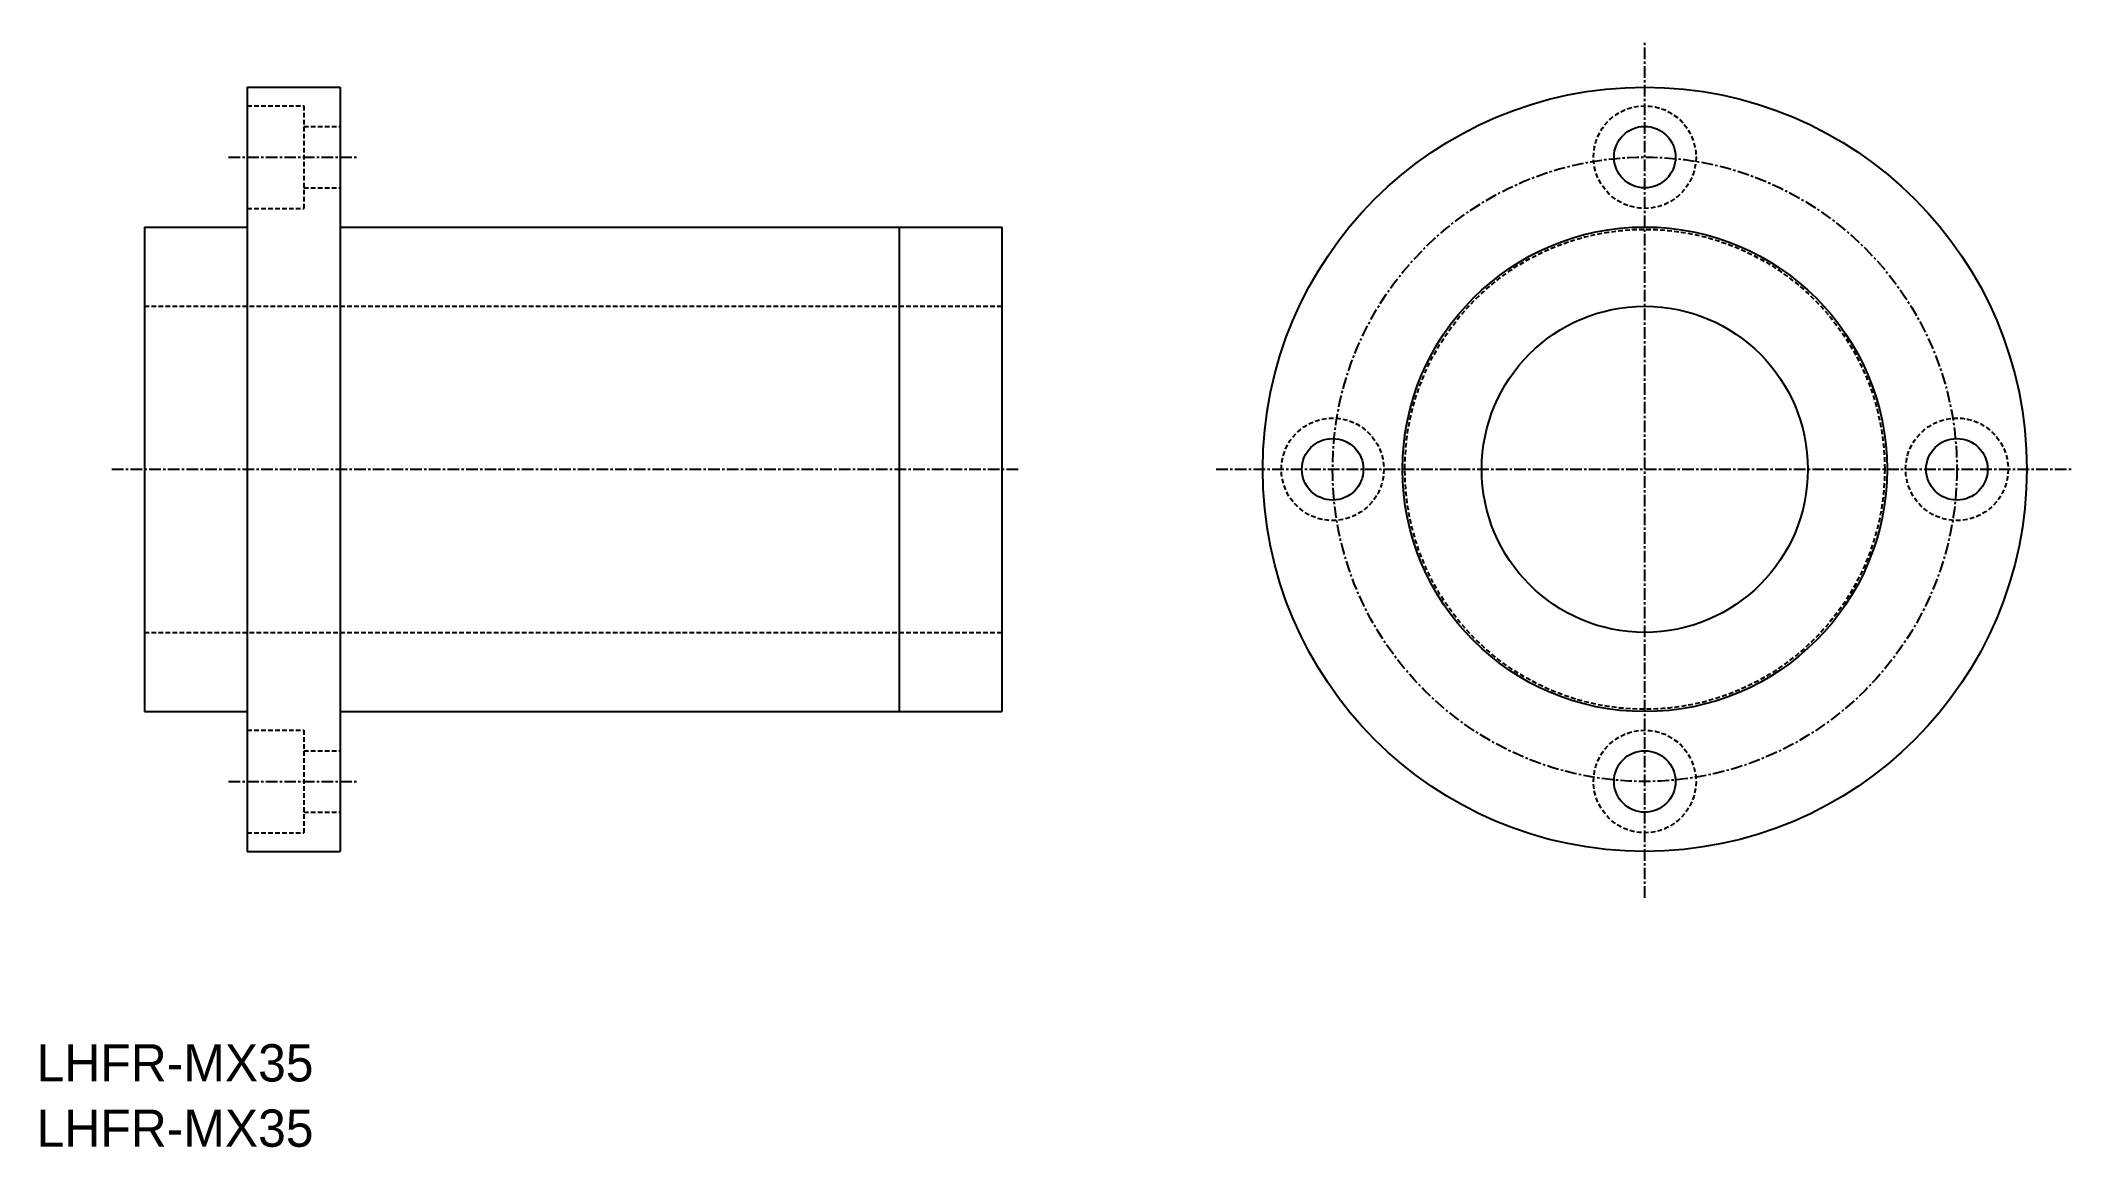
# Model space of a CAD drawing. Extents: x 352 to 570, y -262 to -143.
import ezdxf

# ---------------------------------------------------------------- set-up
doc = ezdxf.new("R2010")
doc.units = 0
doc.linetypes.add('CENTER', pattern=[2, 1.25, -0.25, 0.25, -0.25])
doc.linetypes.add('DASHED', pattern=[0.75, 0.5, -0.25])
doc.layers.get('0').update_dxf_attribs({"linetype": 'CONTINUOUS'})
doc.layers.add('CENTER', color=1, linetype='CENTER')

msp = doc.modelspace()

# ---------------------------------------------------------------- linework, layer by layer
at = {"color": 7, "linetype": 'CONTINUOUS'}
for p, q in [((374.29, -147.83), (384.29, -147.83)), ((374.29, -147.83), (374.29, -229.83)), ((384.29, -147.83), (384.29, -229.83)), ((363.29, -162.83), (374.29, -162.83)), ((363.29, -162.83), (363.29, -214.83)), ((384.29, -162.83), (455.29, -162.83)), ((444.29, -162.83), (444.29, -214.83)), ((455.29, -162.83), (455.29, -214.83)), ((363.29, -214.83), (374.29, -214.83)), ((384.29, -214.83), (455.29, -214.83)), ((374.29, -229.83), (384.29, -229.83))]:
    msp.add_line(p, q, dxfattribs=at)
at = {"color": 3, "linetype": 'DASHED'}
for p, q in [((374.29, -149.83), (380.39, -149.83)), ((380.39, -149.83), (380.39, -160.83)), ((380.39, -152.03), (384.29, -152.03)), ((380.39, -158.63), (384.29, -158.63)), ((374.29, -160.83), (380.39, -160.83)), ((363.29, -171.33), (455.29, -171.33)), ((363.29, -206.33), (455.29, -206.33)), ((374.29, -216.83), (380.39, -216.83)), ((380.39, -216.83), (380.39, -227.83)), ((380.39, -219.03), (384.29, -219.03)), ((380.39, -225.63), (384.29, -225.63)), ((374.29, -227.83), (380.39, -227.83))]:
    msp.add_line(p, q, dxfattribs=at)
at = {"color": 7, "linetype": 'CONTINUOUS'}
for centre, radius in [((524.3, -188.83), 41), ((524.3, -155.33), 3.3), ((524.3, -188.83), 26), ((524.3, -188.83), 17.5), ((490.8, -188.83), 3.3), ((557.8, -188.83), 3.3), ((524.3, -222.33), 3.3)]:
    msp.add_circle(centre, radius, dxfattribs=at)
at = {"color": 3, "linetype": 'DASHED'}
for centre, radius in [((524.3, -155.33), 5.5), ((524.3, -188.83), 25.75), ((490.8, -188.83), 5.5), ((557.8, -188.83), 5.5), ((524.3, -222.33), 5.5)]:
    msp.add_circle(centre, radius, dxfattribs=at)
at = {"layer": 'CENTER', "color": 1, "linetype": 'CENTER'}
for p, q in [((524.3, -234.83), (524.3, -142.83)), ((372.29, -155.33), (386.29, -155.33)), ((359.79, -188.83), (457.29, -188.83)), ((478.3, -188.83), (570.3, -188.83)), ((372.29, -222.33), (386.29, -222.33))]:
    msp.add_line(p, q, dxfattribs=at)
msp.add_circle((524.3, -188.83), 33.5, dxfattribs=at)

# ---------------------------------------------------------------- texts
at = {"color": 7, "linetype": 'CONTINUOUS'}
for p in [(351.7, -254.52), (351.7, -261.53)]:
    msp.add_text('LHFR-MX35', height=4, dxfattribs=at).set_placement(p)

doc.saveas('drawing.dxf')
